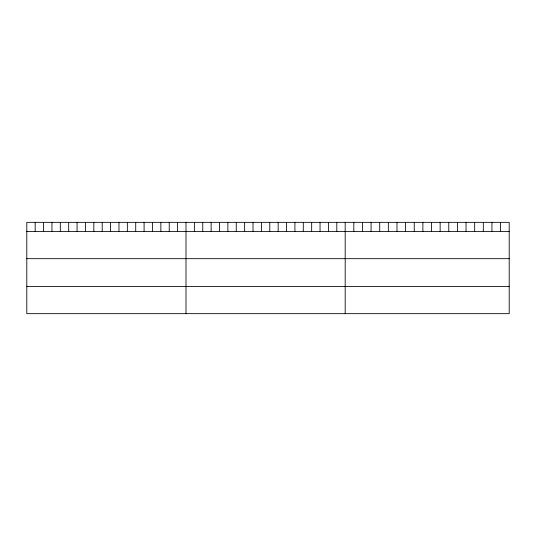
<?xml version="1.0" encoding="UTF-8"?>
<svg xmlns="http://www.w3.org/2000/svg" width="536" height="536" viewBox="0 0 536 536"><rect width="100%" height="100%" fill="white"/><g stroke="black" fill="none" stroke-linecap="round" stroke-linejoin="round"><path stroke-width="0.8" d="M509.2 231.599L509.2 313.661L26.8 313.661L26.8 222.34L509.2 222.34L509.2 231.599L26.8 231.599M26.8 258.68L509.2 258.68M26.8 286.579L509.2 286.579M500.57 222.34L500.57 231.599M491.934 222.34L491.934 231.599M483.305 222.34L483.305 231.599M474.668 222.34L474.668 231.599M466.039 222.34L466.039 231.599M457.402 222.34L457.402 231.599M448.773 222.34L448.773 231.599M440.143 222.34L440.143 231.599M431.507 222.34L431.507 231.599M422.877 222.34L422.877 231.599M414.241 222.34L414.241 231.599M405.611 222.34L405.611 231.599M396.982 222.34L396.982 231.599M388.345 222.34L388.345 231.599M379.716 222.34L379.716 231.599M371.08 222.34L371.08 231.599M362.45 222.34L362.45 231.599M353.814 222.34L353.814 231.599M345.184 222.34L345.184 313.661M336.802 222.34L336.802 231.599M328.427 222.34L328.427 231.599M320.046 222.34L320.046 231.599M311.671 222.34L311.671 231.599M303.289 222.34L303.289 231.599M294.914 222.34L294.914 231.599M286.532 222.34L286.532 231.599M278.157 222.34L278.157 231.599M269.776 222.34L269.776 231.599M261.401 222.34L261.401 231.599M253.019 222.34L253.019 231.599M244.644 222.34L244.644 231.599M236.262 222.34L236.262 231.599M227.887 222.34L227.887 231.599M219.505 222.34L219.505 231.599M211.13 222.34L211.13 231.599M202.749 222.34L202.749 231.599M194.374 222.34L194.374 231.599M185.992 222.34L185.992 313.661M177.61 222.34L177.61 231.599M169.235 222.34L169.235 231.599M160.854 222.34L160.854 231.599M152.479 222.34L152.479 231.599M144.097 222.34L144.097 231.599M135.722 222.34L135.722 231.599M127.34 222.34L127.34 231.599M118.965 222.34L118.965 231.599M110.584 222.34L110.584 231.599M102.209 222.34L102.209 231.599M93.827 222.34L93.827 231.599M85.452 222.34L85.452 231.599M77.07 222.34L77.07 231.599M68.695 222.34L68.695 231.599M60.313 222.34L60.313 231.599M51.938 222.34L51.938 231.599M43.557 222.34L43.557 231.599M35.182 222.34L35.182 231.599"/></g></svg>
